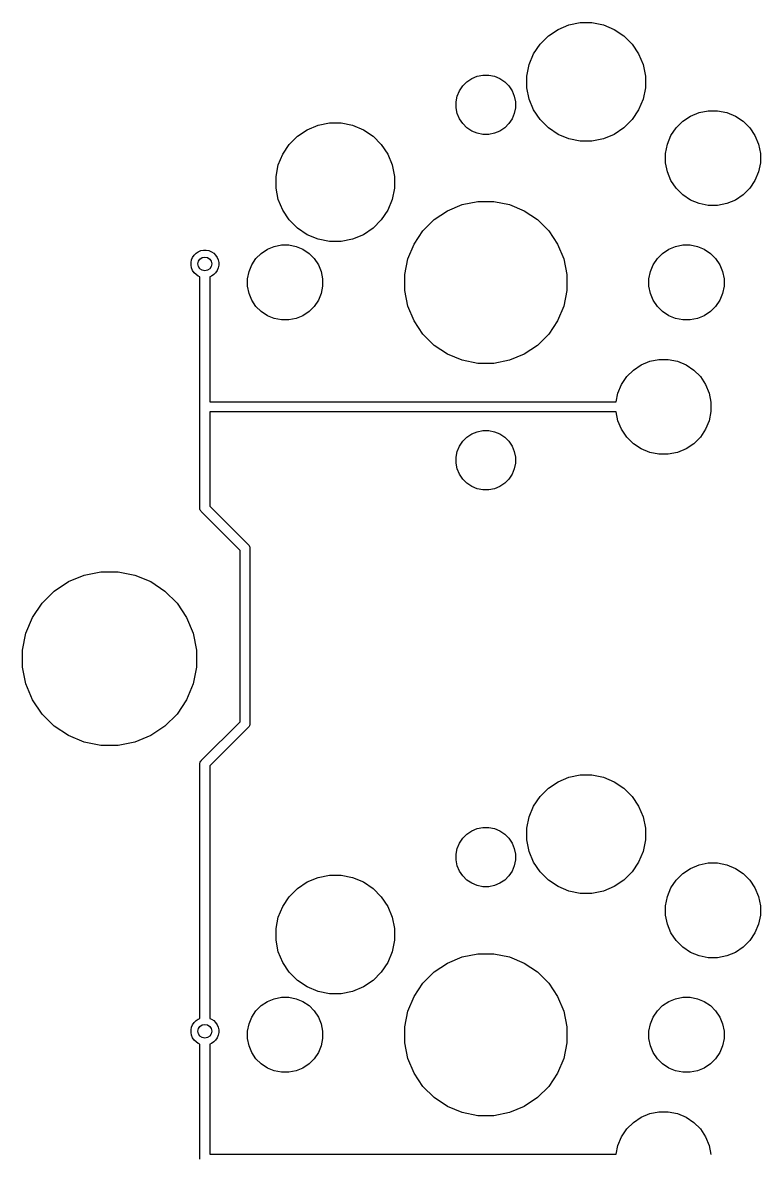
# Model space of a CAD drawing. Extents: x 70 to 347, y -163 to -55.
# Drawn here: x 225.57 to 244.25, y -93.27 to -64.62 of the extents above; entities that cross this region are included whole.
import ezdxf

# ---------------------------------------------------------------- set-up
doc = ezdxf.new("R2010")
doc.units = 0
doc.layers.add('BLACK', color=7, linetype='CONTINUOUS')

msp = doc.modelspace()

# ---------------------------------------------------------------- linework, layer by layer
at = {"layer": 'BLACK', "linetype": 'CONTINUOUS'}
for p, q in [((239.126, -64.7869), (239.399, -64.6738)), ((239.399, -64.6738), (239.689, -64.6162)), ((239.689, -64.6162), (239.984, -64.6162)), ((239.984, -64.6162), (240.274, -64.6738)), ((240.274, -64.6738), (240.547, -64.7869)), ((238.671, -65.16), (238.88, -64.9511)), ((238.88, -64.9511), (239.126, -64.7869)), ((240.547, -64.7869), (240.793, -64.9511)), ((240.793, -64.9511), (241.002, -65.16)), ((238.507, -65.4057), (238.671, -65.16)), ((241.002, -65.16), (241.166, -65.4057)), ((238.394, -65.6787), (238.507, -65.4057)), ((241.166, -65.4057), (241.279, -65.6787)), ((238.337, -65.9685), (238.394, -65.6787)), ((241.279, -65.6787), (241.337, -65.9685)), ((236.714, -66.2181), (236.818, -66.1136)), ((236.818, -66.1136), (236.941, -66.0316)), ((236.941, -66.0316), (237.078, -65.975)), ((237.078, -65.975), (237.223, -65.9462)), ((237.223, -65.9462), (237.37, -65.9462)), ((237.37, -65.9462), (237.515, -65.975)), ((237.515, -65.975), (237.652, -66.0316)), ((237.652, -66.0316), (237.775, -66.1136)), ((237.775, -66.1136), (237.879, -66.2181)), ((238.337, -66.2639), (238.337, -65.9685)), ((241.337, -65.9685), (241.337, -66.2639)), ((236.547, -66.6223), (236.575, -66.4774)), ((236.575, -66.4774), (236.632, -66.3409)), ((236.632, -66.3409), (236.714, -66.2181)), ((237.879, -66.2181), (237.961, -66.3409)), ((237.961, -66.3409), (238.018, -66.4774)), ((238.018, -66.4774), (238.047, -66.6223)), ((238.394, -66.5537), (238.337, -66.2639)), ((241.337, -66.2639), (241.279, -66.5537)), ((236.547, -66.7701), (236.547, -66.6223)), ((236.575, -66.915), (236.547, -66.7701)), ((238.047, -66.7701), (238.018, -66.915)), ((238.047, -66.6223), (238.047, -66.7701)), ((238.507, -66.8267), (238.394, -66.5537)), ((241.279, -66.5537), (241.166, -66.8267)), ((236.632, -67.0515), (236.575, -66.915)), ((236.714, -67.1743), (236.632, -67.0515)), ((237.961, -67.0515), (237.879, -67.1743)), ((238.018, -66.915), (237.961, -67.0515)), ((238.671, -67.0724), (238.507, -66.8267)), ((241.166, -66.8267), (241.002, -67.0724)), ((242.282, -67.1141), (242.478, -66.9828)), ((242.478, -66.9828), (242.697, -66.8923)), ((242.697, -66.8923), (242.928, -66.8462)), ((242.928, -66.8462), (243.165, -66.8462)), ((243.165, -66.8462), (243.397, -66.8923)), ((243.397, -66.8923), (243.615, -66.9828)), ((243.615, -66.9828), (243.812, -67.1141)), ((232.53, -67.4911), (232.776, -67.3269)), ((232.776, -67.3269), (233.049, -67.2138)), ((233.049, -67.2138), (233.339, -67.1562)), ((233.339, -67.1562), (233.634, -67.1562)), ((233.634, -67.1562), (233.924, -67.2138)), ((233.924, -67.2138), (234.197, -67.3269)), ((234.197, -67.3269), (234.443, -67.4911)), ((236.818, -67.2788), (236.714, -67.1743)), ((236.941, -67.3608), (236.818, -67.2788)), ((237.775, -67.2788), (237.652, -67.3608)), ((237.879, -67.1743), (237.775, -67.2788)), ((238.88, -67.2813), (238.671, -67.0724)), ((239.126, -67.4455), (238.88, -67.2813)), ((240.793, -67.2813), (240.547, -67.4455)), ((241.002, -67.0724), (240.793, -67.2813)), ((241.983, -67.4778), (242.114, -67.2812)), ((242.114, -67.2812), (242.282, -67.1141)), ((243.812, -67.1141), (243.979, -67.2812)), ((243.979, -67.2812), (244.11, -67.4778)), ((232.321, -67.7), (232.53, -67.4911)), ((234.443, -67.4911), (234.652, -67.7)), ((237.078, -67.4174), (236.941, -67.3608)), ((237.223, -67.4462), (237.078, -67.4174)), ((237.37, -67.4462), (237.223, -67.4462)), ((237.515, -67.4174), (237.37, -67.4462)), ((237.652, -67.3608), (237.515, -67.4174)), ((239.399, -67.5586), (239.126, -67.4455)), ((239.689, -67.6162), (239.399, -67.5586)), ((239.984, -67.6162), (239.689, -67.6162)), ((240.274, -67.5586), (239.984, -67.6162)), ((240.547, -67.4455), (240.274, -67.5586)), ((241.893, -67.6962), (241.983, -67.4778)), ((244.11, -67.4778), (244.2, -67.6962)), ((232.157, -67.9457), (232.321, -67.7)), ((234.652, -67.7), (234.816, -67.9457)), ((241.847, -67.928), (241.893, -67.6962)), ((244.2, -67.6962), (244.247, -67.928)), ((232.044, -68.2187), (232.157, -67.9457)), ((234.816, -67.9457), (234.929, -68.2187)), ((241.847, -68.1644), (241.847, -67.928)), ((241.893, -68.3962), (241.847, -68.1644)), ((244.247, -68.1644), (244.2, -68.3962)), ((244.247, -67.928), (244.247, -68.1644)), ((231.987, -68.5085), (232.044, -68.2187)), ((234.929, -68.2187), (234.987, -68.5085)), ((241.983, -68.6146), (241.893, -68.3962)), ((244.2, -68.3962), (244.11, -68.6146)), ((231.987, -68.8039), (231.987, -68.5085)), ((234.987, -68.5085), (234.987, -68.8039)), ((242.114, -68.8112), (241.983, -68.6146)), ((244.11, -68.6146), (243.979, -68.8112)), ((232.044, -69.0937), (231.987, -68.8039)), ((234.987, -68.8039), (234.929, -69.0937)), ((242.282, -68.9783), (242.114, -68.8112)), ((242.478, -69.1096), (242.282, -68.9783)), ((243.812, -68.9783), (243.615, -69.1096)), ((243.979, -68.8112), (243.812, -68.9783)), ((232.157, -69.3667), (232.044, -69.0937)), ((234.929, -69.0937), (234.816, -69.3667)), ((236.326, -69.3795), (236.699, -69.225)), ((236.699, -69.225), (237.095, -69.1462)), ((237.095, -69.1462), (237.498, -69.1462)), ((237.498, -69.1462), (237.895, -69.225)), ((237.895, -69.225), (238.268, -69.3795)), ((242.697, -69.2001), (242.478, -69.1096)), ((242.928, -69.2462), (242.697, -69.2001)), ((243.165, -69.2462), (242.928, -69.2462)), ((243.397, -69.2001), (243.165, -69.2462)), ((243.615, -69.1096), (243.397, -69.2001)), ((232.321, -69.6124), (232.157, -69.3667)), ((232.53, -69.8213), (232.321, -69.6124)), ((234.652, -69.6124), (234.443, -69.8213)), ((234.816, -69.3667), (234.652, -69.6124)), ((235.704, -69.8894), (235.99, -69.6039)), ((235.99, -69.6039), (236.326, -69.3795)), ((238.268, -69.3795), (238.603, -69.6039)), ((238.603, -69.6039), (238.889, -69.8894)), ((232.776, -69.9855), (232.53, -69.8213)), ((234.443, -69.8213), (234.197, -69.9855)), ((235.48, -70.2252), (235.704, -69.8894)), ((238.889, -69.8894), (239.113, -70.2252)), ((233.049, -70.0986), (232.776, -69.9855)), ((233.339, -70.1562), (233.049, -70.0986)), ((233.634, -70.1562), (233.339, -70.1562)), ((233.924, -70.0986), (233.634, -70.1562)), ((234.197, -69.9855), (233.924, -70.0986)), ((229.913, -70.5032), (229.961, -70.4544)), ((229.961, -70.4544), (230.019, -70.4161)), ((230.019, -70.4161), (230.083, -70.3898)), ((230.083, -70.3898), (230.15, -70.3763)), ((230.15, -70.3763), (230.219, -70.3763)), ((230.219, -70.3763), (230.287, -70.3898)), ((230.287, -70.3898), (230.35, -70.4161)), ((230.35, -70.4161), (230.408, -70.4544)), ((230.408, -70.4544), (230.456, -70.5032)), ((231.479, -70.5906), (231.611, -70.4583)), ((231.611, -70.4583), (231.767, -70.3543)), ((231.767, -70.3543), (231.939, -70.2827)), ((231.939, -70.2827), (232.123, -70.2462)), ((232.123, -70.2462), (232.31, -70.2462)), ((232.31, -70.2462), (232.494, -70.2827)), ((232.494, -70.2827), (232.667, -70.3543)), ((232.667, -70.3543), (232.822, -70.4583)), ((232.822, -70.4583), (232.955, -70.5906)), ((235.325, -70.5982), (235.48, -70.2252)), ((239.113, -70.2252), (239.268, -70.5982)), ((241.639, -70.5906), (241.771, -70.4583)), ((241.771, -70.4583), (241.927, -70.3543)), ((241.927, -70.3543), (242.099, -70.2827)), ((242.099, -70.2827), (242.283, -70.2462)), ((242.283, -70.2462), (242.47, -70.2462)), ((242.47, -70.2462), (242.654, -70.2827)), ((242.654, -70.2827), (242.827, -70.3543)), ((242.827, -70.3543), (242.982, -70.4583)), ((242.982, -70.4583), (243.115, -70.5906)), ((229.835, -70.6918), (229.848, -70.6242)), ((229.835, -70.7608), (229.835, -70.6918)), ((229.848, -70.8284), (229.835, -70.7608)), ((229.848, -70.6242), (229.874, -70.5605)), ((229.874, -70.5605), (229.913, -70.5032)), ((230.456, -70.5032), (230.495, -70.5605)), ((230.495, -70.5605), (230.521, -70.6242)), ((230.521, -70.6242), (230.535, -70.6918)), ((230.535, -70.7608), (230.521, -70.8284)), ((230.535, -70.6918), (230.535, -70.7608)), ((231.303, -70.9191), (231.375, -70.7462)), ((231.375, -70.7462), (231.479, -70.5906)), ((232.955, -70.5906), (233.058, -70.7462)), ((233.058, -70.7462), (233.13, -70.9191)), ((235.247, -70.9943), (235.325, -70.5982)), ((239.268, -70.5982), (239.347, -70.9943)), ((241.463, -70.9191), (241.535, -70.7462)), ((241.535, -70.7462), (241.639, -70.5906)), ((243.115, -70.5906), (243.218, -70.7462)), ((243.218, -70.7462), (243.29, -70.9191)), ((229.874, -70.8921), (229.848, -70.8284)), ((229.913, -70.9494), (229.874, -70.8921)), ((229.961, -70.9982), (229.913, -70.9494)), ((230.019, -71.0365), (229.961, -70.9982)), ((230.06, -71.0534), (230.019, -71.0365)), ((230.06, -74.3651), (230.06, -71.0534)), ((230.35, -71.0365), (230.31, -71.0534)), ((230.31, -71.0534), (230.31, -74.2212)), ((230.408, -70.9982), (230.35, -71.0365)), ((230.456, -70.9494), (230.408, -70.9982)), ((230.495, -70.8921), (230.456, -70.9494)), ((230.521, -70.8284), (230.495, -70.8921)), ((231.267, -71.1026), (231.303, -70.9191)), ((233.13, -70.9191), (233.167, -71.1026)), ((235.247, -71.3981), (235.247, -70.9943)), ((239.347, -70.9943), (239.347, -71.3981)), ((241.427, -71.1026), (241.463, -70.9191)), ((243.29, -70.9191), (243.327, -71.1026)), ((231.267, -71.2898), (231.267, -71.1026)), ((231.303, -71.4733), (231.267, -71.2898)), ((233.167, -71.2898), (233.13, -71.4733)), ((233.167, -71.1026), (233.167, -71.2898)), ((241.427, -71.2898), (241.427, -71.1026)), ((241.463, -71.4733), (241.427, -71.2898)), ((243.327, -71.2898), (243.29, -71.4733)), ((243.327, -71.1026), (243.327, -71.2898)), ((231.375, -71.6462), (231.303, -71.4733)), ((233.13, -71.4733), (233.058, -71.6462)), ((235.325, -71.7942), (235.247, -71.3981)), ((239.347, -71.3981), (239.268, -71.7942)), ((241.535, -71.6462), (241.463, -71.4733)), ((243.29, -71.4733), (243.218, -71.6462)), ((231.479, -71.8018), (231.375, -71.6462)), ((231.611, -71.9341), (231.479, -71.8018)), ((232.955, -71.8018), (232.822, -71.9341)), ((233.058, -71.6462), (232.955, -71.8018)), ((235.48, -72.1672), (235.325, -71.7942)), ((239.268, -71.7942), (239.113, -72.1672)), ((241.639, -71.8018), (241.535, -71.6462)), ((241.771, -71.9341), (241.639, -71.8018)), ((243.115, -71.8018), (242.982, -71.9341)), ((243.218, -71.6462), (243.115, -71.8018)), ((231.767, -72.0381), (231.611, -71.9341)), ((231.939, -72.1097), (231.767, -72.0381)), ((232.123, -72.1462), (231.939, -72.1097)), ((232.31, -72.1462), (232.123, -72.1462)), ((232.494, -72.1097), (232.31, -72.1462)), ((232.667, -72.0381), (232.494, -72.1097)), ((232.822, -71.9341), (232.667, -72.0381)), ((235.704, -72.503), (235.48, -72.1672)), ((239.113, -72.1672), (238.889, -72.503)), ((241.927, -72.0381), (241.771, -71.9341)), ((242.099, -72.1097), (241.927, -72.0381)), ((242.283, -72.1462), (242.099, -72.1097)), ((242.47, -72.1462), (242.283, -72.1462)), ((242.654, -72.1097), (242.47, -72.1462)), ((242.827, -72.0381), (242.654, -72.1097)), ((242.982, -71.9341), (242.827, -72.0381)), ((235.99, -72.7885), (235.704, -72.503)), ((238.889, -72.503), (238.603, -72.7885)), ((236.326, -73.0129), (235.99, -72.7885)), ((238.603, -72.7885), (238.268, -73.0129)), ((236.699, -73.1674), (236.326, -73.0129)), ((238.268, -73.0129), (237.895, -73.1674)), ((237.095, -73.2462), (236.699, -73.1674)), ((237.498, -73.2462), (237.095, -73.2462)), ((237.895, -73.1674), (237.498, -73.2462)), ((241.032, -73.4141), (241.228, -73.2828)), ((241.228, -73.2828), (241.447, -73.1923)), ((241.447, -73.1923), (241.678, -73.1462)), ((241.678, -73.1462), (241.915, -73.1462)), ((241.915, -73.1462), (242.147, -73.1923)), ((242.147, -73.1923), (242.365, -73.2828)), ((242.365, -73.2828), (242.562, -73.4141)), ((240.733, -73.7778), (240.864, -73.5812)), ((240.864, -73.5812), (241.032, -73.4141)), ((242.562, -73.4141), (242.729, -73.5812)), ((242.729, -73.5812), (242.86, -73.7778)), ((240.643, -73.9962), (240.733, -73.7778)), ((242.86, -73.7778), (242.95, -73.9962)), ((230.31, -74.2212), (240.598, -74.2212)), ((240.598, -74.2212), (240.643, -73.9962)), ((242.95, -73.9962), (242.997, -74.228)), ((230.059, -74.3712), (230.06, -74.3651)), ((230.06, -74.3773), (230.059, -74.3712)), ((230.06, -74.3651), (230.06, -74.3651)), ((230.06, -74.3651), (230.06, -74.3651)), ((230.06, -76.9051), (230.06, -74.3773)), ((240.598, -74.4712), (230.31, -74.4712)), ((230.31, -74.4712), (230.31, -76.8594)), ((240.643, -74.6962), (240.598, -74.4712)), ((242.997, -74.4644), (242.95, -74.6962)), ((242.997, -74.228), (242.997, -74.4644)), ((240.733, -74.9146), (240.643, -74.6962)), ((242.95, -74.6962), (242.86, -74.9146)), ((236.818, -75.1136), (236.941, -75.0316)), ((236.941, -75.0316), (237.078, -74.975)), ((237.078, -74.975), (237.223, -74.9462)), ((237.223, -74.9462), (237.37, -74.9462)), ((237.37, -74.9462), (237.515, -74.975)), ((237.515, -74.975), (237.652, -75.0316)), ((237.652, -75.0316), (237.775, -75.1136)), ((240.864, -75.1112), (240.733, -74.9146)), ((242.86, -74.9146), (242.729, -75.1112)), ((236.575, -75.4774), (236.632, -75.3409)), ((236.632, -75.3409), (236.714, -75.2181)), ((236.714, -75.2181), (236.818, -75.1136)), ((237.775, -75.1136), (237.879, -75.2181)), ((237.879, -75.2181), (237.961, -75.3409)), ((237.961, -75.3409), (238.018, -75.4774)), ((241.032, -75.2783), (240.864, -75.1112)), ((241.228, -75.4096), (241.032, -75.2783)), ((242.562, -75.2783), (242.365, -75.4096)), ((242.729, -75.1112), (242.562, -75.2783)), ((236.547, -75.6223), (236.575, -75.4774)), ((236.547, -75.7701), (236.547, -75.6223)), ((238.018, -75.4774), (238.047, -75.6223)), ((238.047, -75.6223), (238.047, -75.7701)), ((241.447, -75.5001), (241.228, -75.4096)), ((241.678, -75.5462), (241.447, -75.5001)), ((241.915, -75.5462), (241.678, -75.5462)), ((242.147, -75.5001), (241.915, -75.5462)), ((242.365, -75.4096), (242.147, -75.5001)), ((236.575, -75.915), (236.547, -75.7701)), ((236.632, -76.0515), (236.575, -75.915)), ((238.018, -75.915), (237.961, -76.0515)), ((238.047, -75.7701), (238.018, -75.915)), ((236.714, -76.1743), (236.632, -76.0515)), ((236.818, -76.2788), (236.714, -76.1743)), ((237.879, -76.1743), (237.775, -76.2788)), ((237.961, -76.0515), (237.879, -76.1743)), ((236.941, -76.3608), (236.818, -76.2788)), ((237.078, -76.4174), (236.941, -76.3608)), ((237.223, -76.4462), (237.078, -76.4174)), ((237.37, -76.4462), (237.223, -76.4462)), ((237.515, -76.4174), (237.37, -76.4462)), ((237.652, -76.3608), (237.515, -76.4174)), ((237.775, -76.2788), (237.652, -76.3608)), ((230.059, -76.9112), (230.06, -76.9051)), ((230.061, -76.9357), (230.059, -76.9112)), ((230.069, -76.9593), (230.061, -76.9357)), ((230.08, -76.981), (230.069, -76.9593)), ((230.092, -76.9953), (230.08, -76.981)), ((230.096, -77), (230.092, -76.9953)), ((230.101, -77.0039), (230.096, -77)), ((231.076, -77.979), (230.101, -77.0039)), ((230.31, -76.8594), (231.285, -77.8345)), ((231.285, -77.8345), (231.289, -77.8384)), ((231.289, -77.8384), (231.293, -77.8432)), ((231.293, -77.8432), (231.305, -77.8574)), ((231.305, -77.8574), (231.316, -77.8781)), ((231.316, -77.8781), (231.317, -77.8791)), ((231.317, -77.8791), (231.324, -77.9027)), ((231.324, -77.9027), (231.326, -77.9211)), ((231.326, -77.9211), (231.326, -77.9211)), ((231.326, -77.9211), (231.326, -77.9272)), ((231.326, -77.9272), (231.326, -77.9333)), ((231.326, -77.9333), (231.326, -82.3661)), ((231.076, -82.3204), (231.076, -77.979)), ((227.13, -78.6057), (227.555, -78.5212)), ((227.555, -78.5212), (227.988, -78.5212)), ((227.988, -78.5212), (228.413, -78.6057)), ((226.369, -79.0123), (226.73, -78.7716)), ((226.73, -78.7716), (227.13, -78.6057)), ((228.413, -78.6057), (228.814, -78.7716)), ((228.814, -78.7716), (229.174, -79.0123)), ((226.063, -79.3188), (226.369, -79.0123)), ((229.174, -79.0123), (229.48, -79.3188)), ((225.822, -79.6791), (226.063, -79.3188)), ((229.48, -79.3188), (229.721, -79.6791)), ((225.656, -80.0795), (225.822, -79.6791)), ((229.721, -79.6791), (229.887, -80.0795)), ((225.572, -80.5045), (225.656, -80.0795)), ((229.887, -80.0795), (229.972, -80.5045)), ((225.572, -80.9379), (225.572, -80.5045)), ((229.972, -80.5045), (229.972, -80.9379)), ((225.656, -81.3629), (225.572, -80.9379)), ((229.972, -80.9379), (229.887, -81.3629)), ((225.822, -81.7633), (225.656, -81.3629)), ((229.887, -81.3629), (229.721, -81.7633)), ((226.063, -82.1236), (225.822, -81.7633)), ((229.721, -81.7633), (229.48, -82.1236)), ((226.369, -82.4301), (226.063, -82.1236)), ((229.48, -82.1236), (229.174, -82.4301)), ((226.73, -82.6708), (226.369, -82.4301)), ((229.174, -82.4301), (228.814, -82.6708)), ((230.101, -83.2955), (231.076, -82.3204)), ((231.285, -82.4649), (230.31, -83.44)), ((231.289, -82.461), (231.285, -82.4649)), ((231.298, -82.4511), (231.289, -82.461)), ((231.305, -82.442), (231.298, -82.4511)), ((231.317, -82.4203), (231.305, -82.442)), ((231.318, -82.4143), (231.317, -82.4203)), ((231.324, -82.3967), (231.318, -82.4143)), ((231.326, -82.3783), (231.324, -82.3967)), ((231.326, -82.3661), (231.326, -82.3722)), ((231.326, -82.3722), (231.326, -82.3783)), ((231.326, -82.3783), (231.326, -82.3783)), ((227.13, -82.8367), (226.73, -82.6708)), ((228.814, -82.6708), (228.413, -82.8367)), ((227.555, -82.9212), (227.13, -82.8367)), ((227.988, -82.9212), (227.555, -82.9212)), ((228.413, -82.8367), (227.988, -82.9212)), ((230.059, -83.3882), (230.06, -83.3821)), ((230.06, -83.3943), (230.059, -83.3882)), ((230.06, -83.3821), (230.061, -83.3637)), ((230.06, -83.3821), (230.06, -83.3821)), ((230.06, -89.8302), (230.06, -83.3943)), ((230.061, -83.3637), (230.069, -83.3401)), ((230.069, -83.3401), (230.08, -83.3184)), ((230.08, -83.3184), (230.096, -83.2994)), ((230.096, -83.2994), (230.101, -83.2955)), ((230.31, -83.44), (230.31, -89.8302)), ((239.399, -83.7238), (239.689, -83.6662)), ((239.689, -83.6662), (239.984, -83.6662)), ((239.984, -83.6662), (240.274, -83.7238)), ((238.88, -84.0011), (239.126, -83.8369)), ((239.126, -83.8369), (239.399, -83.7238)), ((240.274, -83.7238), (240.547, -83.8369)), ((240.547, -83.8369), (240.793, -84.0011)), ((238.507, -84.4557), (238.671, -84.21)), ((238.671, -84.21), (238.88, -84.0011)), ((240.793, -84.0011), (241.002, -84.21)), ((241.002, -84.21), (241.166, -84.4557)), ((238.394, -84.7287), (238.507, -84.4557)), ((241.166, -84.4557), (241.279, -84.7287)), ((238.337, -85.0185), (238.394, -84.7287)), ((241.279, -84.7287), (241.337, -85.0185)), ((236.818, -85.1636), (236.941, -85.0816)), ((236.941, -85.0816), (237.078, -85.025)), ((237.078, -85.025), (237.223, -84.9962)), ((237.223, -84.9962), (237.37, -84.9962)), ((237.37, -84.9962), (237.515, -85.025)), ((237.515, -85.025), (237.652, -85.0816)), ((237.652, -85.0816), (237.775, -85.1636)), ((238.337, -85.3139), (238.337, -85.0185)), ((241.337, -85.0185), (241.337, -85.3139)), ((236.575, -85.5274), (236.632, -85.3909)), ((236.632, -85.3909), (236.714, -85.2681)), ((236.714, -85.2681), (236.818, -85.1636)), ((237.775, -85.1636), (237.879, -85.2681)), ((237.879, -85.2681), (237.961, -85.3909)), ((237.961, -85.3909), (238.018, -85.5274)), ((238.394, -85.6037), (238.337, -85.3139)), ((241.337, -85.3139), (241.279, -85.6037)), ((236.547, -85.6723), (236.575, -85.5274)), ((236.547, -85.8201), (236.547, -85.6723)), ((238.018, -85.5274), (238.047, -85.6723)), ((238.047, -85.6723), (238.047, -85.8201)), ((238.507, -85.8767), (238.394, -85.6037)), ((241.279, -85.6037), (241.166, -85.8767)), ((236.575, -85.965), (236.547, -85.8201)), ((236.632, -86.1015), (236.575, -85.965)), ((238.018, -85.965), (237.961, -86.1015)), ((238.047, -85.8201), (238.018, -85.965)), ((238.671, -86.1224), (238.507, -85.8767)), ((241.166, -85.8767), (241.002, -86.1224)), ((242.478, -86.0328), (242.697, -85.9423)), ((242.697, -85.9423), (242.928, -85.8962)), ((242.928, -85.8962), (243.165, -85.8962)), ((243.165, -85.8962), (243.397, -85.9423)), ((243.397, -85.9423), (243.615, -86.0328)), ((233.049, -86.2638), (233.339, -86.2062)), ((233.339, -86.2062), (233.634, -86.2062)), ((233.634, -86.2062), (233.924, -86.2638)), ((236.714, -86.2243), (236.632, -86.1015)), ((236.818, -86.3288), (236.714, -86.2243)), ((237.879, -86.2243), (237.775, -86.3288)), ((237.961, -86.1015), (237.879, -86.2243)), ((238.88, -86.3313), (238.671, -86.1224)), ((241.002, -86.1224), (240.793, -86.3313)), ((242.114, -86.3312), (242.282, -86.1641)), ((242.282, -86.1641), (242.478, -86.0328)), ((243.615, -86.0328), (243.812, -86.1641)), ((243.812, -86.1641), (243.979, -86.3312)), ((232.321, -86.75), (232.53, -86.5411)), ((232.53, -86.5411), (232.776, -86.3769)), ((232.776, -86.3769), (233.049, -86.2638)), ((233.924, -86.2638), (234.197, -86.3769)), ((234.197, -86.3769), (234.443, -86.5411)), ((234.443, -86.5411), (234.652, -86.75)), ((236.941, -86.4108), (236.818, -86.3288)), ((237.078, -86.4674), (236.941, -86.4108)), ((237.223, -86.4962), (237.078, -86.4674)), ((237.37, -86.4962), (237.223, -86.4962)), ((237.515, -86.4674), (237.37, -86.4962)), ((237.652, -86.4108), (237.515, -86.4674)), ((237.775, -86.3288), (237.652, -86.4108)), ((239.126, -86.4955), (238.88, -86.3313)), ((239.399, -86.6086), (239.126, -86.4955)), ((240.547, -86.4955), (240.274, -86.6086)), ((240.793, -86.3313), (240.547, -86.4955)), ((241.893, -86.7462), (241.983, -86.5278)), ((241.983, -86.5278), (242.114, -86.3312)), ((243.979, -86.3312), (244.11, -86.5278)), ((244.11, -86.5278), (244.2, -86.7462)), ((232.157, -86.9957), (232.321, -86.75)), ((234.652, -86.75), (234.816, -86.9957)), ((239.689, -86.6662), (239.399, -86.6086)), ((239.984, -86.6662), (239.689, -86.6662)), ((240.274, -86.6086), (239.984, -86.6662)), ((241.847, -86.978), (241.893, -86.7462)), ((244.2, -86.7462), (244.247, -86.978)), ((232.044, -87.2687), (232.157, -86.9957)), ((234.816, -86.9957), (234.929, -87.2687)), ((241.847, -87.2144), (241.847, -86.978)), ((244.247, -86.978), (244.247, -87.2144)), ((231.987, -87.5585), (232.044, -87.2687)), ((234.929, -87.2687), (234.987, -87.5585)), ((241.893, -87.4462), (241.847, -87.2144)), ((244.247, -87.2144), (244.2, -87.4462)), ((231.987, -87.8539), (231.987, -87.5585)), ((234.987, -87.5585), (234.987, -87.8539)), ((241.983, -87.6646), (241.893, -87.4462)), ((242.114, -87.8612), (241.983, -87.6646)), ((244.11, -87.6646), (243.979, -87.8612)), ((244.2, -87.4462), (244.11, -87.6646)), ((232.044, -88.1437), (231.987, -87.8539)), ((234.987, -87.8539), (234.929, -88.1437)), ((242.282, -88.0283), (242.114, -87.8612)), ((243.979, -87.8612), (243.812, -88.0283)), ((232.157, -88.4167), (232.044, -88.1437)), ((234.929, -88.1437), (234.816, -88.4167)), ((236.699, -88.275), (237.095, -88.1962)), ((237.095, -88.1962), (237.499, -88.1962)), ((237.499, -88.1962), (237.895, -88.275)), ((242.478, -88.1596), (242.282, -88.0283)), ((242.697, -88.2501), (242.478, -88.1596)), ((242.928, -88.2962), (242.697, -88.2501)), ((243.397, -88.2501), (243.165, -88.2962)), ((243.615, -88.1596), (243.397, -88.2501)), ((243.812, -88.0283), (243.615, -88.1596)), ((232.321, -88.6624), (232.157, -88.4167)), ((234.816, -88.4167), (234.652, -88.6624)), ((235.99, -88.6539), (236.326, -88.4295)), ((236.326, -88.4295), (236.699, -88.275)), ((237.895, -88.275), (238.268, -88.4295)), ((238.268, -88.4295), (238.603, -88.6539)), ((243.165, -88.2962), (242.928, -88.2962)), ((232.53, -88.8713), (232.321, -88.6624)), ((234.652, -88.6624), (234.443, -88.8713)), ((235.704, -88.9394), (235.99, -88.6539)), ((238.603, -88.6539), (238.889, -88.9394)), ((232.776, -89.0355), (232.53, -88.8713)), ((233.049, -89.1486), (232.776, -89.0355)), ((234.197, -89.0355), (233.924, -89.1486)), ((234.443, -88.8713), (234.197, -89.0355)), ((235.48, -89.2752), (235.704, -88.9394)), ((238.889, -88.9394), (239.113, -89.2752)), ((231.611, -89.5083), (231.767, -89.4043)), ((231.767, -89.4043), (231.939, -89.3327)), ((231.939, -89.3327), (232.123, -89.2962)), ((232.123, -89.2962), (232.31, -89.2962)), ((232.31, -89.2962), (232.494, -89.3327)), ((232.494, -89.3327), (232.667, -89.4043)), ((232.667, -89.4043), (232.822, -89.5083)), ((233.339, -89.2062), (233.049, -89.1486)), ((233.634, -89.2062), (233.339, -89.2062)), ((233.924, -89.1486), (233.634, -89.2062)), ((235.325, -89.6482), (235.48, -89.2752)), ((239.113, -89.2752), (239.268, -89.6482)), ((241.771, -89.5083), (241.927, -89.4043)), ((241.927, -89.4043), (242.099, -89.3327)), ((242.099, -89.3327), (242.283, -89.2962)), ((242.283, -89.2962), (242.47, -89.2962)), ((242.47, -89.2962), (242.654, -89.3327)), ((242.654, -89.3327), (242.827, -89.4043)), ((242.827, -89.4043), (242.982, -89.5083)), ((231.375, -89.7962), (231.479, -89.6406)), ((231.479, -89.6406), (231.611, -89.5083)), ((232.822, -89.5083), (232.955, -89.6406)), ((232.955, -89.6406), (233.058, -89.7962)), ((235.247, -90.0443), (235.325, -89.6482)), ((239.268, -89.6482), (239.347, -90.0443)), ((241.535, -89.7962), (241.639, -89.6406)), ((241.639, -89.6406), (241.771, -89.5083)), ((242.982, -89.5083), (243.115, -89.6406)), ((243.115, -89.6406), (243.218, -89.7962)), ((229.874, -89.9915), (229.913, -89.9342)), ((229.913, -89.9342), (229.961, -89.8854)), ((229.961, -89.8854), (230.019, -89.8471)), ((230.019, -89.8471), (230.06, -89.8302)), ((230.31, -89.8302), (230.35, -89.8471)), ((230.35, -89.8471), (230.408, -89.8854)), ((230.408, -89.8854), (230.456, -89.9342)), ((230.456, -89.9342), (230.495, -89.9915)), ((231.267, -90.1526), (231.303, -89.9691)), ((231.303, -89.9691), (231.375, -89.7962)), ((233.058, -89.7962), (233.13, -89.9691)), ((233.13, -89.9691), (233.167, -90.1526)), ((241.427, -90.1526), (241.463, -89.9691)), ((241.463, -89.9691), (241.535, -89.7962)), ((243.218, -89.7962), (243.29, -89.9691)), ((243.29, -89.9691), (243.327, -90.1526)), ((229.835, -90.1228), (229.848, -90.0552)), ((229.835, -90.1918), (229.835, -90.1228)), ((229.848, -90.2594), (229.835, -90.1918)), ((229.848, -90.0552), (229.874, -89.9915)), ((229.874, -90.3231), (229.848, -90.2594)), ((230.495, -89.9915), (230.521, -90.0552)), ((230.521, -90.2594), (230.495, -90.3231)), ((230.521, -90.0552), (230.535, -90.1228)), ((230.535, -90.1918), (230.521, -90.2594)), ((230.535, -90.1228), (230.535, -90.1918)), ((231.267, -90.3398), (231.267, -90.1526)), ((233.167, -90.1526), (233.167, -90.3398)), ((235.247, -90.4481), (235.247, -90.0443)), ((239.347, -90.0443), (239.347, -90.4481)), ((241.427, -90.3398), (241.427, -90.1526)), ((243.327, -90.1526), (243.327, -90.3398)), ((229.913, -90.3804), (229.874, -90.3231)), ((229.961, -90.4292), (229.913, -90.3804)), ((230.019, -90.4675), (229.961, -90.4292)), ((230.06, -90.4844), (230.019, -90.4675)), ((230.06, -93.3956), (230.06, -90.4844)), ((230.35, -90.4675), (230.31, -90.4844)), ((230.31, -90.4844), (230.31, -93.2712)), ((230.408, -90.4292), (230.35, -90.4675)), ((230.456, -90.3804), (230.408, -90.4292)), ((230.495, -90.3231), (230.456, -90.3804)), ((231.303, -90.5233), (231.267, -90.3398)), ((231.375, -90.6962), (231.303, -90.5233)), ((233.13, -90.5233), (233.058, -90.6962)), ((233.167, -90.3398), (233.13, -90.5233)), ((235.325, -90.8442), (235.247, -90.4481)), ((239.347, -90.4481), (239.268, -90.8442)), ((241.463, -90.5233), (241.427, -90.3398)), ((241.535, -90.6962), (241.463, -90.5233)), ((243.29, -90.5233), (243.218, -90.6962)), ((243.327, -90.3398), (243.29, -90.5233)), ((231.479, -90.8518), (231.375, -90.6962)), ((233.058, -90.6962), (232.955, -90.8518)), ((235.48, -91.2172), (235.325, -90.8442)), ((239.268, -90.8442), (239.113, -91.2172)), ((241.639, -90.8518), (241.535, -90.6962)), ((243.218, -90.6962), (243.115, -90.8518)), ((231.611, -90.9841), (231.479, -90.8518)), ((231.767, -91.0881), (231.611, -90.9841)), ((231.939, -91.1597), (231.767, -91.0881)), ((232.667, -91.0881), (232.494, -91.1597)), ((232.822, -90.9841), (232.667, -91.0881)), ((232.955, -90.8518), (232.822, -90.9841)), ((241.771, -90.9841), (241.639, -90.8518)), ((241.927, -91.0881), (241.771, -90.9841)), ((242.099, -91.1597), (241.927, -91.0881)), ((242.827, -91.0881), (242.654, -91.1597)), ((242.982, -90.9841), (242.827, -91.0881)), ((243.115, -90.8518), (242.982, -90.9841)), ((232.123, -91.1962), (231.939, -91.1597)), ((232.31, -91.1962), (232.123, -91.1962)), ((232.494, -91.1597), (232.31, -91.1962)), ((235.704, -91.553), (235.48, -91.2172)), ((239.113, -91.2172), (238.889, -91.553)), ((242.283, -91.1962), (242.099, -91.1597)), ((242.47, -91.1962), (242.283, -91.1962)), ((242.654, -91.1597), (242.47, -91.1962)), ((235.99, -91.8385), (235.704, -91.553)), ((238.889, -91.553), (238.603, -91.8385)), ((236.326, -92.0629), (235.99, -91.8385)), ((238.603, -91.8385), (238.268, -92.0629)), ((236.699, -92.2174), (236.326, -92.0629)), ((237.095, -92.2962), (236.699, -92.2174)), ((237.895, -92.2174), (237.499, -92.2962)), ((238.268, -92.0629), (237.895, -92.2174)), ((241.228, -92.3328), (241.447, -92.2423)), ((241.447, -92.2423), (241.678, -92.1962)), ((241.678, -92.1962), (241.915, -92.1962)), ((241.915, -92.1962), (242.147, -92.2423)), ((242.147, -92.2423), (242.365, -92.3328)), ((237.499, -92.2962), (237.095, -92.2962)), ((240.864, -92.6312), (241.032, -92.4641)), ((241.032, -92.4641), (241.228, -92.3328)), ((242.365, -92.3328), (242.562, -92.4641)), ((242.562, -92.4641), (242.729, -92.6312)), ((240.643, -93.0462), (240.733, -92.8278)), ((240.733, -92.8278), (240.864, -92.6312)), ((242.729, -92.6312), (242.86, -92.8278)), ((242.86, -92.8278), (242.95, -93.0462)), ((240.598, -93.2712), (240.643, -93.0462)), ((242.95, -93.0462), (242.997, -93.278)), ((230.31, -93.2712), (240.598, -93.2712))]:
    msp.add_line(p, q, dxfattribs=at)
at = {"layer": 'BLACK'}
for centre in [(230.185, -70.7263), (230.185, -90.1573)]:
    msp.add_circle(centre, 0.175, dxfattribs=at)

doc.saveas('drawing.dxf')
